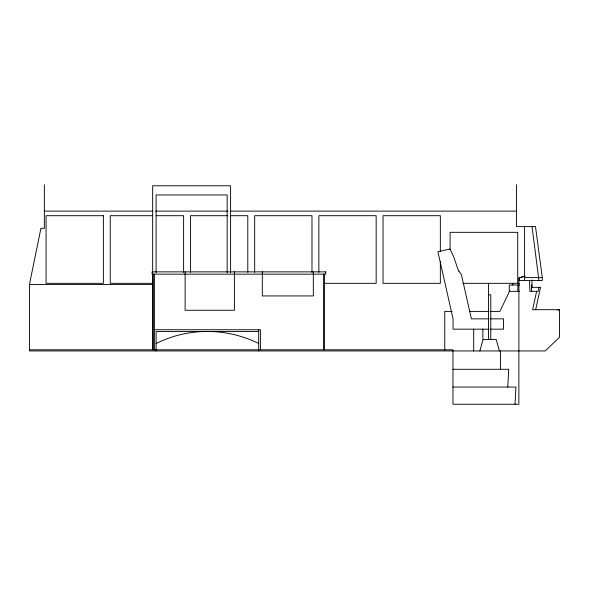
<?xml version="1.0" encoding="UTF-8"?>
<svg xmlns="http://www.w3.org/2000/svg" width="589" height="589" viewBox="0 0 589 589"><rect width="100%" height="100%" fill="white"/><g stroke="black" fill="none" stroke-linecap="round" stroke-linejoin="round"><path stroke-width="0.88" d="M29.45 349.8L452.956 349.8L452.956 404.245L518.865 404.245L518.916 277.956L524.689 276.035M507.77 387.054L508.675 369.288L452.956 369.288M515.014 404.245L515.92 387.054L452.956 387.054M536.623 291.341L532.618 309.689L559.55 309.689L559.55 337.195L545.223 350.948L29.45 350.948L29.45 284.472L40.913 228.311L44.352 228.311L44.352 184.755M535.673 309.689L540.547 287.329L531.572 287.329M539.045 287.329L538.169 291.341L529.879 291.341L529.548 280.46M479.895 350.948L483.024 339.485L496.24 339.485L499.376 350.948M509.779 290.76L499.877 311.404L490.239 311.404M512.555 284.98L513.35 283.324M518.916 277.956L525.182 276.167M557.783 310.182L559.55 309.689M44.352 211.12L152.757 211.12M155.518 211.12L228.09 211.12M230.851 211.12L516.568 211.12M152.433 215.699L110.253 215.699L110.253 283.324L152.433 283.324M156.1 215.699L183.606 215.699L183.606 272.361M227.781 215.699L190.483 215.699L190.483 272.361M230.513 215.699L247.792 215.699L247.792 272.361M524.593 277.596L542.3 277.596L542.3 280.46L518.865 280.46M324.311 283.324L376.165 283.324L376.165 215.699L318.855 215.699L318.855 272.361M462.888 283.324L519.277 283.324M29.45 284.472L152.661 284.472M519.645 285.039L509.279 285.039L509.279 291.341L519.645 291.341M532.014 285.039L531.44 285.039L531.631 291.341M488.487 294.787L490.777 294.787L490.777 339.485M452.124 311.404L444.776 311.404L444.776 350.028M469.367 311.404L488.855 311.404M488.818 318.855L471.399 318.855L461.408 274.629L458.89 271.176M490.652 318.855L503.485 318.855L503.485 329.17L490.652 329.17M488.818 329.17L453.059 329.17L453.059 318.855L437.899 251.731L449.981 249.007L453.456 256.222L456.18 264.056A16.926 4.94 77.3 0 0 458.89 271.168M154.384 329.744L260.404 329.744L260.404 349.8M258.681 331.467L156.1 331.467L156.1 350.948M532.044 226.588L538.92 280.46M542.3 277.596L535.482 226.588L516.568 226.588L516.568 184.755M531.86 279.885L532.081 287.329M524.593 226.588L524.593 280.46M519.277 278.177L519.277 280.747M517.878 285.039L517.878 291.341M517.716 283.324L517.716 232.324L450.092 232.324L450.092 249.626M500.525 350.948L500.525 369.288M488.487 283.324L488.487 339.485M482.855 329.17L482.855 339.154M473.689 329.17L473.689 350.948M440.351 251.341L440.351 215.699L383.041 215.699L383.041 283.324L440.351 283.324L440.351 261.391M324.583 274.157L324.583 349.8M323.442 274.157L323.442 349.8M313.326 271.86L313.326 295.936L262.319 295.936L262.319 271.86M311.979 272.361L311.979 215.699L254.669 215.699L254.669 272.361M258.681 329.744L258.681 350.948M234.407 271.86L234.407 310.263L185.123 310.263L185.123 271.86M230.601 272.832L230.601 185.778L152.661 185.778L152.661 349.8M227.163 272.832L227.163 194.952L156.1 194.952L156.1 272.832M154.384 274.157L154.384 349.8M153.236 274.157L153.236 349.8M156.1 343.497A115.319 115.319 0 0 1 258.681 343.497M103.377 215.699L46.067 215.699L46.067 283.324L103.377 283.324L103.377 215.699M325.732 271.86L152.087 271.86L152.087 274.157L325.732 274.157L325.732 271.86"/></g></svg>
